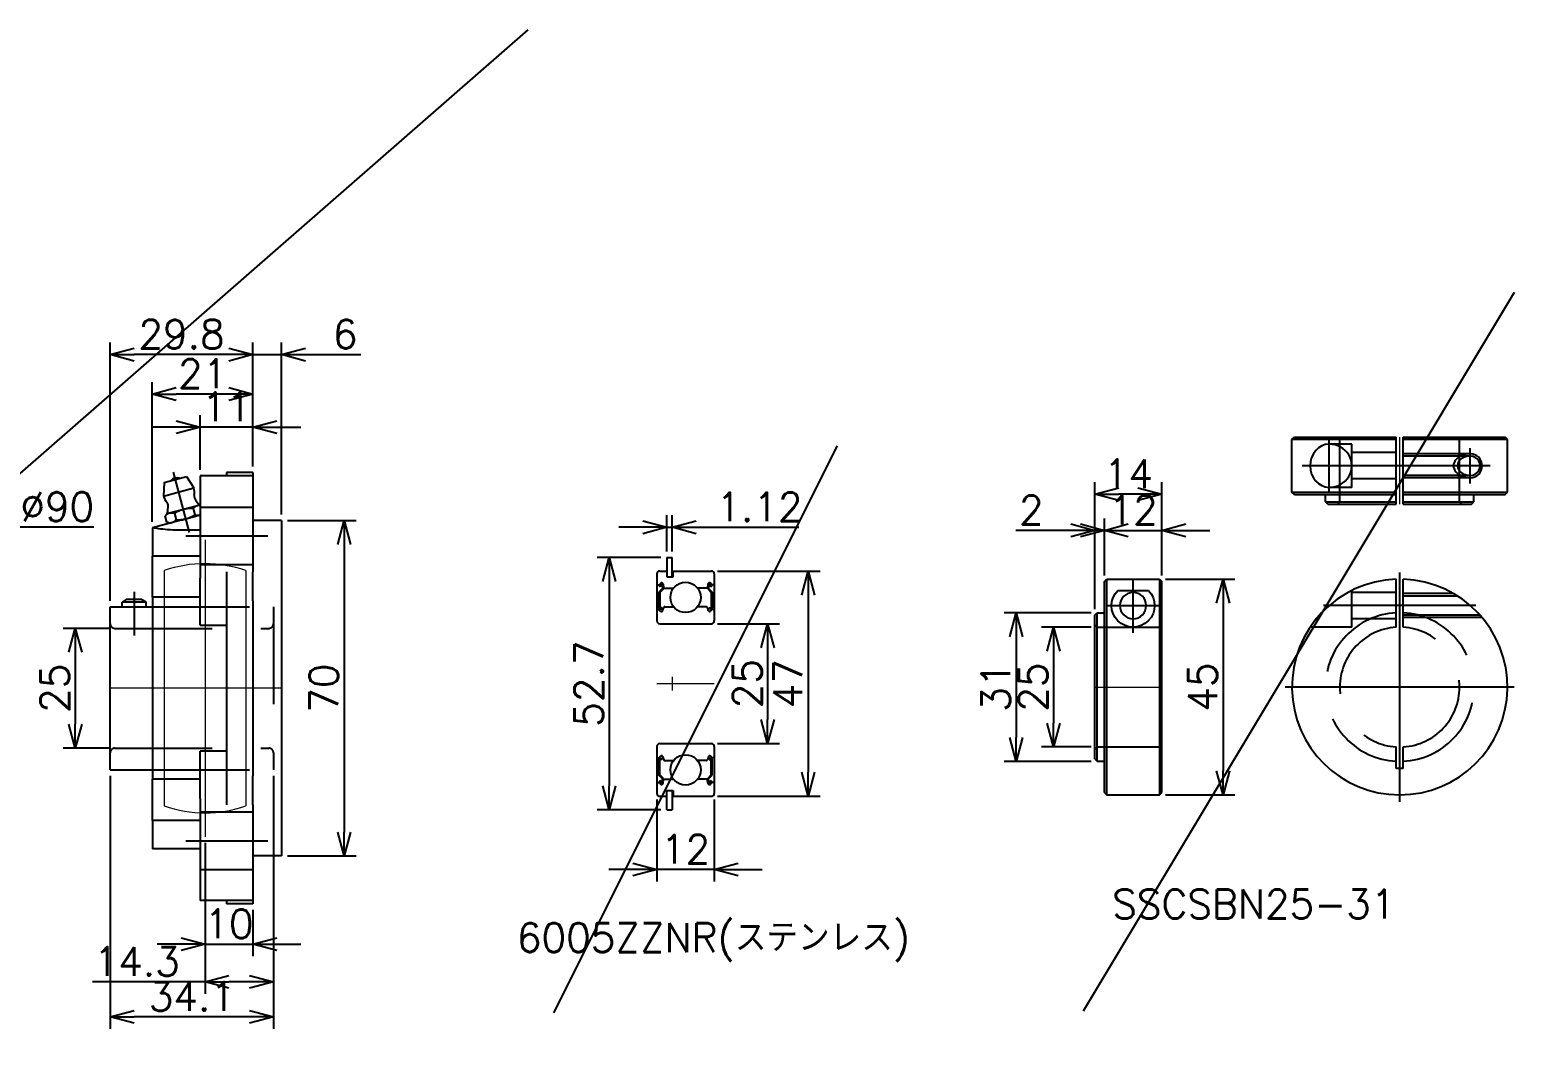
# Model space of a CAD drawing. Header units: millimetres. Extents: x 0 to 49006, y -7876 to 6995.
# Drawn here: x 16160.5 to 16470.5, y -4153.7 to -3940.3 of the extents above; entities that cross this region are included whole.
import ezdxf

# ---------------------------------------------------------------- set-up
doc = ezdxf.new("R2010")
doc.units = ezdxf.units.MM
doc.header["$LTSCALE"] = 3.2
doc.header["$PDMODE"] = 99
doc.header["$PDSIZE"] = 1
doc.linetypes.add('CENTER2', pattern=[28.575, 19.05, -3.175, 3.175, -3.175])
doc.linetypes.add('HIDDEN', pattern=[9.525, 6.35, -3.175])
doc.layers.add('08_DIM', color=3, linetype='Continuous', lineweight=13)
doc.layers.add('10_DRAFT', color=8, linetype='Continuous', lineweight=0, plot=False)
doc.layers.add('HIDDEN', color=3, linetype='HIDDEN')
doc.styles.add('KSS_TXT', font='txt.shx', dxfattribs={"bigfont": 'extfont2.shx'})
doc.dimstyles.new('KSS_DIM', dxfattribs={"dimscale": 12, "dimtxt": 3, "dimasz": 2.5, "dimexe": 1.25, "dimexo": 0.625, "dimtad": 1, "dimdsep": 46, "dimtxsty": 'KSS_TXT', "dimblk": 'OPEN30', "dimcen": 0, "dimazin": 2, "dimtfac": 0.75, "dimtmove": 0, "dimatfit": 3, "dimldrblk": 'OPEN30', "dimfxl": 1.25, "dimtolj": 1, "dimarcsym": 0})
doc.dimstyles.new('KSS_DIM$3', dxfattribs={"dimscale": 12, "dimtxt": 3, "dimasz": 2.5, "dimexe": 1.25, "dimexo": 0.625, "dimtad": 1, "dimtih": 1, "dimtoh": 1, "dimdsep": 46, "dimtxsty": 'KSS_TXT', "dimblk": 'OPEN30', "dimcen": 0, "dimazin": 2, "dimtfac": 0.75, "dimtofl": 0, "dimtmove": 0, "dimatfit": 3, "dimldrblk": 'OPEN30', "dimfxl": 1.25, "dimtolj": 1, "dimarcsym": 0})

# ---------------------------------------------------------------- blocks, each defined once
blk = doc.blocks.new('_Open30')
at = {"color": 0, "linetype": 'ByBlock', "lineweight": -2}
for p, q in [((-1, 0.268), (0, 0)), ((0, 0), (-1, -0.268)), ((0, 0), (-1, 0))]:
    blk.add_line(p, q, dxfattribs=at)
blk = doc.blocks.new('*D530')
at = {"layer": '08_DIM', "color": 0, "lineweight": -2, "transparency": 16777216}
for p, q in [((16177.08, -4065.26), (16167.54, -4065.26)), ((16170.04, -4070.26), (16170.04, -4085.26)), ((16177.08, -4090.26), (16167.54, -4090.26))]:
    blk.add_line(p, q, dxfattribs=at)
at = {"layer": 'Defpoints', "color": 0, "transparency": 16777216}
for p in [(16178.33, -4065.26), (16170.04, -4090.26), (16178.33, -4090.26)]:
    blk.add_point(p, dxfattribs=at)
at = {"layer": '08_DIM', "color": 0, "lineweight": -2, "transparency": 16777216, "xscale": 5, "yscale": 5, "zscale": 5}
for p, rotation in [((16170.04, -4065.26), 90), ((16170.04, -4090.26), 270)]:
    blk.add_blockref('_Open30', p, dxfattribs=dict(at, rotation=rotation))
at = {"layer": '08_DIM', "color": 0, "transparency": 16777216, "insert": (16165.79, -4077.76), "char_height": 6, "attachment_point": 5, "rotation": 90, "style": 'KSS_TXT'}
blk.add_mtext('\\A1;25', dxfattribs=at)
blk = doc.blocks.new('*D612')
at = {"layer": '08_DIM', "color": 0, "lineweight": -2, "transparency": 16777216}
for p, q in [((16191.13, -4023.26), (16186.13, -4023.26)), ((16196.13, -4032.19), (16196.13, -4020.76)), ((16207.13, -4023.26), (16196.13, -4023.26)), ((16207.13, -4031.51), (16207.13, -4020.76)), ((16212.13, -4023.26), (16217.13, -4023.26))]:
    blk.add_line(p, q, dxfattribs=at)
at = {"layer": 'Defpoints', "color": 0, "transparency": 16777216}
for p in [(16196.13, -4023.26), (16196.13, -4033.44), (16207.13, -4032.76)]:
    blk.add_point(p, dxfattribs=at)
at = {"layer": '08_DIM', "color": 0, "lineweight": -2, "transparency": 16777216, "xscale": 5, "yscale": 5, "zscale": 5}
blk.add_blockref('_Open30', (16196.13, -4023.26), dxfattribs=at)
at = {"layer": '08_DIM', "color": 0, "lineweight": -2, "transparency": 16777216, "xscale": 5, "yscale": 5, "zscale": 5, "rotation": 180}
blk.add_blockref('_Open30', (16207.13, -4023.26), dxfattribs=at)
at = {"layer": '08_DIM', "color": 0, "transparency": 16777216, "insert": (16201.63, -4019.01), "char_height": 6, "attachment_point": 5, "style": 'KSS_TXT'}
blk.add_mtext('\\A1;11', dxfattribs=at)
blk = doc.blocks.new('*D613')
at = {"layer": '08_DIM', "color": 0, "lineweight": -2, "transparency": 16777216}
for p, q in [((16186.13, -4043.01), (16186.13, -4013.86)), ((16207.13, -4031.51), (16207.13, -4013.86)), ((16202.13, -4016.36), (16191.13, -4016.36))]:
    blk.add_line(p, q, dxfattribs=at)
at = {"layer": 'Defpoints', "color": 0, "transparency": 16777216}
for p in [(16186.13, -4016.36), (16207.13, -4032.76), (16186.13, -4044.26)]:
    blk.add_point(p, dxfattribs=at)
at = {"layer": '08_DIM', "color": 0, "lineweight": -2, "transparency": 16777216, "xscale": 5, "yscale": 5, "zscale": 5, "rotation": 180}
blk.add_blockref('_Open30', (16186.13, -4016.36), dxfattribs=at)
at = {"layer": '08_DIM', "color": 0, "lineweight": -2, "transparency": 16777216, "xscale": 5, "yscale": 5, "zscale": 5}
blk.add_blockref('_Open30', (16207.13, -4016.36), dxfattribs=at)
at = {"layer": '08_DIM', "color": 0, "transparency": 16777216, "insert": (16196.63, -4012.11), "char_height": 6, "attachment_point": 5, "style": 'KSS_TXT'}
blk.add_mtext('\\A1;21', dxfattribs=at)
blk = doc.blocks.new('*D614')
at = {"layer": '08_DIM', "color": 0, "lineweight": -2, "transparency": 16777216}
for p, q in [((16177.33, -4059.51), (16177.33, -4005.62)), ((16207.13, -4031.51), (16207.13, -4005.62)), ((16202.13, -4008.12), (16182.33, -4008.12))]:
    blk.add_line(p, q, dxfattribs=at)
at = {"layer": 'Defpoints', "color": 0, "transparency": 16777216}
for p in [(16177.33, -4008.12), (16207.13, -4032.76), (16177.33, -4060.76)]:
    blk.add_point(p, dxfattribs=at)
at = {"layer": '08_DIM', "color": 0, "lineweight": -2, "transparency": 16777216, "xscale": 5, "yscale": 5, "zscale": 5, "rotation": 180}
blk.add_blockref('_Open30', (16177.33, -4008.12), dxfattribs=at)
at = {"layer": '08_DIM', "color": 0, "lineweight": -2, "transparency": 16777216, "xscale": 5, "yscale": 5, "zscale": 5}
blk.add_blockref('_Open30', (16207.13, -4008.12), dxfattribs=at)
at = {"layer": '08_DIM', "color": 0, "transparency": 16777216, "insert": (16192.23, -4003.87), "char_height": 6, "attachment_point": 5, "style": 'KSS_TXT'}
blk.add_mtext('\\A1;29.8', dxfattribs=at)
blk = doc.blocks.new('*D615')
at = {"layer": '08_DIM', "color": 0, "lineweight": -2, "transparency": 16777216}
for p, q in [((16207.13, -4031.51), (16207.13, -4005.62)), ((16213.13, -4041.51), (16213.13, -4005.62)), ((16202.13, -4008.12), (16197.13, -4008.12)), ((16207.13, -4008.12), (16213.13, -4008.12)), ((16218.13, -4008.12), (16229.63, -4008.12))]:
    blk.add_line(p, q, dxfattribs=at)
at = {"layer": 'Defpoints', "color": 0, "transparency": 16777216}
for p in [(16213.13, -4008.12), (16207.13, -4032.76), (16213.13, -4042.76)]:
    blk.add_point(p, dxfattribs=at)
at = {"layer": '08_DIM', "color": 0, "lineweight": -2, "transparency": 16777216, "xscale": 5, "yscale": 5, "zscale": 5}
blk.add_blockref('_Open30', (16207.13, -4008.12), dxfattribs=at)
at = {"layer": '08_DIM', "color": 0, "lineweight": -2, "transparency": 16777216, "xscale": 5, "yscale": 5, "zscale": 5, "rotation": 180}
blk.add_blockref('_Open30', (16213.13, -4008.12), dxfattribs=at)
at = {"layer": '08_DIM', "color": 0, "transparency": 16777216, "insert": (16226.38, -4003.87), "char_height": 6, "attachment_point": 5, "style": 'KSS_TXT'}
blk.add_mtext('\\A1;6', dxfattribs=at)
blk = doc.blocks.new('*D616')
at = {"layer": '08_DIM', "color": 0, "lineweight": -2, "transparency": 16777216}
for p, q in [((16214.38, -4042.76), (16228.67, -4042.76)), ((16226.17, -4047.76), (16226.17, -4107.76)), ((16214.38, -4112.76), (16228.67, -4112.76))]:
    blk.add_line(p, q, dxfattribs=at)
at = {"layer": 'Defpoints', "color": 0, "transparency": 16777216}
for p in [(16213.13, -4042.76), (16213.13, -4112.76), (16226.17, -4112.76)]:
    blk.add_point(p, dxfattribs=at)
at = {"layer": '08_DIM', "color": 0, "lineweight": -2, "transparency": 16777216, "xscale": 5, "yscale": 5, "zscale": 5}
for p, rotation in [((16226.17, -4042.76), 90), ((16226.17, -4112.76), 270)]:
    blk.add_blockref('_Open30', p, dxfattribs=dict(at, rotation=rotation))
at = {"layer": '08_DIM', "color": 0, "transparency": 16777216, "insert": (16221.92, -4077.76), "char_height": 6, "attachment_point": 5, "rotation": 90, "style": 'KSS_TXT'}
blk.add_mtext('\\A1;70', dxfattribs=at)
blk = doc.blocks.new('*D617')
at = {"layer": '08_DIM', "color": 0, "lineweight": -2, "transparency": 16777216}
for p, q in [((16211.43, -4096.01), (16211.43, -4141.52)), ((16197.13, -4110.01), (16197.13, -4141.52)), ((16197.13, -4139.02), (16173.63, -4139.02)), ((16206.43, -4139.02), (16202.13, -4139.02))]:
    blk.add_line(p, q, dxfattribs=at)
at = {"layer": 'Defpoints', "color": 0, "transparency": 16777216}
for p in [(16211.43, -4094.76), (16197.13, -4108.76), (16197.13, -4139.02)]:
    blk.add_point(p, dxfattribs=at)
at = {"layer": '08_DIM', "color": 0, "lineweight": -2, "transparency": 16777216, "xscale": 5, "yscale": 5, "zscale": 5, "rotation": 180}
blk.add_blockref('_Open30', (16197.13, -4139.02), dxfattribs=at)
at = {"layer": '08_DIM', "color": 0, "lineweight": -2, "transparency": 16777216, "xscale": 5, "yscale": 5, "zscale": 5}
blk.add_blockref('_Open30', (16211.43, -4139.02), dxfattribs=at)
at = {"layer": '08_DIM', "color": 0, "transparency": 16777216, "insert": (16182.88, -4134.77), "char_height": 6, "attachment_point": 5, "style": 'KSS_TXT'}
blk.add_mtext('\\A1;14.3', dxfattribs=at)
blk = doc.blocks.new('*D618')
at = {"layer": '08_DIM', "color": 0, "lineweight": -2, "transparency": 16777216}
for p, q in [((16177.33, -4096.01), (16177.33, -4148.83)), ((16211.43, -4096.01), (16211.43, -4148.83)), ((16206.43, -4146.33), (16182.33, -4146.33))]:
    blk.add_line(p, q, dxfattribs=at)
at = {"layer": 'Defpoints', "color": 0, "transparency": 16777216}
for p in [(16177.33, -4094.76), (16211.43, -4094.76), (16177.33, -4146.33)]:
    blk.add_point(p, dxfattribs=at)
at = {"layer": '08_DIM', "color": 0, "lineweight": -2, "transparency": 16777216, "xscale": 5, "yscale": 5, "zscale": 5, "rotation": 180}
blk.add_blockref('_Open30', (16177.33, -4146.33), dxfattribs=at)
at = {"layer": '08_DIM', "color": 0, "lineweight": -2, "transparency": 16777216, "xscale": 5, "yscale": 5, "zscale": 5}
blk.add_blockref('_Open30', (16211.43, -4146.33), dxfattribs=at)
at = {"layer": '08_DIM', "color": 0, "transparency": 16777216, "insert": (16194.38, -4142.08), "char_height": 6, "attachment_point": 5, "style": 'KSS_TXT'}
blk.add_mtext('\\A1;34.1', dxfattribs=at)
blk = doc.blocks.new('*D619')
at = {"layer": '08_DIM', "color": 0, "lineweight": -2, "transparency": 16777216}
for p, q in [((16197.13, -4110.01), (16197.13, -4133.67)), ((16207.13, -4124.01), (16207.13, -4133.67)), ((16192.13, -4131.17), (16187.13, -4131.17)), ((16197.13, -4131.17), (16207.13, -4131.17)), ((16212.13, -4131.17), (16217.13, -4131.17))]:
    blk.add_line(p, q, dxfattribs=at)
at = {"layer": 'Defpoints', "color": 0, "transparency": 16777216}
for p in [(16197.13, -4108.76), (16207.13, -4122.76), (16207.13, -4131.17)]:
    blk.add_point(p, dxfattribs=at)
at = {"layer": '08_DIM', "color": 0, "lineweight": -2, "transparency": 16777216, "xscale": 5, "yscale": 5, "zscale": 5}
blk.add_blockref('_Open30', (16197.13, -4131.17), dxfattribs=at)
at = {"layer": '08_DIM', "color": 0, "lineweight": -2, "transparency": 16777216, "xscale": 5, "yscale": 5, "zscale": 5, "rotation": 180}
blk.add_blockref('_Open30', (16207.13, -4131.17), dxfattribs=at)
at = {"layer": '08_DIM', "color": 0, "transparency": 16777216, "insert": (16202.13, -4126.92), "char_height": 6, "attachment_point": 5, "style": 'KSS_TXT'}
blk.add_mtext('\\A1;10', dxfattribs=at)
blk = doc.blocks.new('*D620')
at = {"layer": '08_DIM', "color": 0, "lineweight": -2, "transparency": 16777216}
for p, q in [((16157.41, -4044.11), (16130.47, -4057.61)), ((16173.91, -4044.11), (16157.41, -4044.11)), ((16049.99, -4097.91), (16126, -4059.85))]:
    blk.add_line(p, q, dxfattribs=at)
blk.add_arc((16090.23, -4077.76), 45, 23.4196, 29.3677, dxfattribs=at)
at = {"layer": 'Defpoints', "color": 0, "transparency": 16777216}
for p in [(16130.47, -4057.61), (16049.99, -4097.91)]:
    blk.add_point(p, dxfattribs=at)
at = {"layer": '08_DIM', "color": 0, "lineweight": -2, "transparency": 16777216, "xscale": 5, "yscale": 5, "zscale": 5}
for p, rotation in [((16130.47, -4057.61), 26.60314414995939), ((16049.99, -4097.91), 206.6031441499594)]:
    blk.add_blockref('_Open30', p, dxfattribs=dict(at, rotation=rotation))
at = {"layer": '08_DIM', "color": 0, "transparency": 16777216, "insert": (16166.29, -4039.86), "char_height": 6, "attachment_point": 5, "style": 'KSS_TXT'}
blk.add_mtext('\\A1;%%C90', dxfattribs=at)
blk = doc.blocks.new('MUCFC205b_1_1')
at = {"color": 0}
for p, q in [((-18.52, 42.96), (-13.88, 44.21)), ((-13.88, 44.21), (-12.31, 41.83)), ((-11, 44.32), (-11, 22.98)), ((0, 44.32), (-11, 44.32)), ((-5.5, 45), (-5.5, 44.32)), ((0, 45), (-5.5, 45)), ((0, 45), (0, 44.32)), ((0, 44.32), (0, 24.31)), ((-18.52, 42.96), (-18.69, 40.12)), ((-18.69, 40.12), (-12.31, 41.83)), ((-14.52, 37.31), (-17.45, 36.52)), ((-11.59, 38.09), (-14.52, 37.31)), ((-12.48, 37.53), (-12.13, 36.2)), ((-11.14, 38.21), (-11.59, 38.09)), ((-11.14, 38.21), (-11, 38.18)), ((-11, 37.82), (0, 37.82)), ((-15, 35.11), (-21, 33.5)), ((-17.9, 36.4), (-18.34, 35.96)), ((-17.98, 34.63), (-18.34, 35.96)), ((-17.38, 34.47), (-17.98, 34.63)), ((-17.45, 36.52), (-17.9, 36.4)), ((-16.39, 36.48), (-16.03, 35.15)), ((-15, 35.11), (-11, 36.18)), ((6, 35), (0, 35)), ((6, 35), (6, -35)), ((-21, 33.5), (-21, 27.59)), ((-11, 32.96), (-15, 32.96)), ((-11, 27.59), (-21, 27.59)), ((-21, 19), (-21, 27.59)), ((-11, 25.82), (0, 25.82)), ((-11, 13.14), (-11, 22.98)), ((-5.5, 24.31), (-5.5, 18.27)), ((0, 18.27), (0, 24.31)), ((-11, 19), (-21, 19)), ((-21, 19), (-21, -19)), ((-29.8, -17), (-29.8, 17)), ((-29.8, 17), (-21, 17)), ((-26.43, 18.5), (-27.3, 18)), ((-22.3, 18), (-27.3, 18)), ((-27.3, 17), (-27.3, 18)), ((-23.17, 18.5), (-26.43, 18.5)), ((-23.17, 18.5), (-22.3, 18)), ((-22.3, 17), (-22.3, 18)), ((-5.5, 18.27), (-5.5, -18.27)), ((0, 18.27), (0, -18.27)), ((-11, 13.14), (-5.5, 13.14)), ((-5.5, -13.14), (-11, -13.14)), ((-11, -22.98), (-11, -13.14)), ((-29.8, -17), (-21, -17)), ((-5.5, -18.27), (-5.5, -24.31)), ((0, -24.31), (0, -18.27)), ((-11, -19), (-21, -19)), ((-21, -27.59), (-21, -19)), ((-11, -22.98), (-11, -44.32)), ((0, -24.31), (0, -44.32)), ((-11, -27.59), (-21, -27.59)), ((-21, -27.59), (-21, -33.5)), ((-11, -25.82), (0, -25.82)), ((-11, -33.5), (-21, -33.5)), ((6, -35), (0, -35)), ((-11, -37.82), (0, -37.82)), ((0, -44.32), (-11, -44.32)), ((-5.5, -44.32), (-5.5, -45)), ((0, -45), (-5.5, -45)), ((0, -44.32), (0, -45))]:
    blk.add_line(p, q, dxfattribs=at)
at = {"color": 0, "linetype": 'CENTER2'}
for p, q in [((-13.22, 32.48), (-16.61, 45.11)), ((-14.04, 31.82), (3.08, 31.82)), ((-24.8, 20.13), (-24.8, 10.98)), ((-14.04, -31.82), (3.08, -31.82))]:
    blk.add_line(p, q, dxfattribs=at)
at = {"color": 0}
for centre, radius, start, end in [((-15.87, 42.34), 1.59, 69.1961, 140.8039), ((-15.5, 40.98), 3.3, 347.513, 15), ((-15.5, 40.98), 3.3, 195, 222.487), ((-18.52, 38.21), 0.8, 3.6534, 42.487), ((-23.71, 37.88), 6, 345.761, 3.6534), ((-11.5, 40.09), 0.8, 167.513, 206.3466), ((-6.84, 42.4), 6, 206.3466, 224.239)]:
    blk.add_arc(centre, radius, start, end, dxfattribs=at)
at = {"color": 0, "linetype": 'HIDDEN'}
for centre, start, end in [((-28.8, 13.5), 180, 270), ((3.3, 13.5), 270, 0), ((-28.8, -13.5), 90, 180), ((3.3, -13.5), 0, 90)]:
    blk.add_arc(centre, 1, start, end, dxfattribs=at)
at = {"color": 0}
for points, weights in [([(-14.52, 37.31), (-15.42, 37.06), (-16.39, 36.48)], [1, 1.07194812406, 1.06657306684]), ([(-12.48, 37.53), (-13.61, 37.55), (-14.52, 37.31)], [1.06657306684, 1.07194812406, 1]), ([(-11.59, 38.09), (-12.04, 37.97), (-12.48, 37.53)], [1, 1.07194812406, 1.06657306684]), ([(-11, 38.14), (-11.32, 38.17), (-11.59, 38.09)], [1.05782997359, 1.04224174095, 1]), ([(-17.45, 36.52), (-17.9, 36.4), (-18.34, 35.96)], [1, 1.07194812406, 1.06657306684]), ([(-17.98, 34.63), (-17.38, 34.47), (-16.93, 34.59)], [1.06657306684, 1.07194812406, 1]), ([(-16.39, 36.48), (-16.99, 36.64), (-17.45, 36.52)], [1.06657306684, 1.07194812406, 1]), ([(-16.93, 34.59), (-16.47, 34.71), (-16.03, 35.15)], [1, 1.07194812406, 1.06657306684]), ([(-16.03, 35.15), (-14.91, 35.13), (-14, 35.38)], [1.06657306684, 1.07194812406, 1]), ([(-14, 35.38), (-13.09, 35.62), (-12.13, 36.2)], [1, 1.07194812406, 1.06657306684]), ([(-12.13, 36.2), (-11.53, 36.04), (-11.07, 36.16)], [1.06657306684, 1.07194812406, 1]), ([(-11.07, 36.16), (-11.04, 36.17), (-11, 36.18)], [1, 1.00541148326, 1.01038554173])]:
    blk.add_rational_spline(points, weights, degree=2, dxfattribs=at)
blk.add_open_spline([(-15, 32.96), (-15.76, 32.96), (-16.56, 32.99), (-18.04, 33.09), (-18.71, 33.16), (-19.77, 33.3), (-20.24, 33.37), (-20.85, 33.47), (-20.94, 33.49), (-21, 33.5)], degree=3, knots=[-1.8123061, -1.8123061, -1.8123061, -1.8123061, -1.5857638, -1.5857638, -1.3592215, -1.3592215, -1.1326873, -1.1326873, -0.9061531, -0.9061531, -0.9061531, -0.9061531], dxfattribs=at)
at = {"layer": '10_DRAFT'}
for p, q in [((-10, 31), (-10, -31)), ((-18.5, 24.57), (-18.5, -24.57)), ((-1.5, 24.57), (-1.5, -24.57)), ((6, 0), (-29.8, 0))]:
    blk.add_line(p, q, dxfattribs=at)
for start, end in [(70.9179, 109.0821), (250.9179, 289.0821)]:
    blk.add_arc((-10, 0), 26, start, end, dxfattribs=at)
at = {"layer": 'HIDDEN', "color": 0}
for p, q in [((-21, 17), (4.3, 17)), ((4.3, 17), (4.3, -17)), ((-28.8, 12.5), (3.3, 12.5)), ((-28.8, -12.5), (3.3, -12.5)), ((-21, -17), (4.3, -17))]:
    blk.add_line(p, q, dxfattribs=at)
blk = doc.blocks.new('*D630')
at = {"layer": '08_DIM', "color": 0, "lineweight": -2, "transparency": 16777216}
for p, q in [((16382.15, -4062.01), (16363.99, -4062.01)), ((16366.49, -4067.01), (16366.49, -4088.01)), ((16382.15, -4093.01), (16363.99, -4093.01))]:
    blk.add_line(p, q, dxfattribs=at)
at = {"layer": 'Defpoints', "color": 0, "transparency": 16777216}
for p in [(16383.4, -4062.01), (16366.49, -4093.01), (16383.4, -4093.01)]:
    blk.add_point(p, dxfattribs=at)
at = {"layer": '08_DIM', "color": 0, "lineweight": -2, "transparency": 16777216, "xscale": 5, "yscale": 5, "zscale": 5}
for p, rotation in [((16366.49, -4062.01), 90), ((16366.49, -4093.01), 270)]:
    blk.add_blockref('_Open30', p, dxfattribs=dict(at, rotation=rotation))
at = {"layer": '08_DIM', "color": 0, "transparency": 16777216, "insert": (16362.24, -4077.51), "char_height": 6, "attachment_point": 5, "rotation": 90, "style": 'KSS_TXT'}
blk.add_mtext('\\A1;31', dxfattribs=at)
blk = doc.blocks.new('*D631')
at = {"layer": '08_DIM', "color": 0, "lineweight": -2, "transparency": 16777216}
for p, q in [((16397.65, -4055.01), (16412.17, -4055.01)), ((16409.67, -4060.01), (16409.67, -4095.01)), ((16397.65, -4100.01), (16412.17, -4100.01))]:
    blk.add_line(p, q, dxfattribs=at)
at = {"layer": 'Defpoints', "color": 0, "transparency": 16777216}
for p in [(16396.4, -4055.01), (16396.4, -4100.01), (16409.67, -4100.01)]:
    blk.add_point(p, dxfattribs=at)
at = {"layer": '08_DIM', "color": 0, "lineweight": -2, "transparency": 16777216, "xscale": 5, "yscale": 5, "zscale": 5}
for p, rotation in [((16409.67, -4055.01), 90), ((16409.67, -4100.01), 270)]:
    blk.add_blockref('_Open30', p, dxfattribs=dict(at, rotation=rotation))
at = {"layer": '08_DIM', "color": 0, "transparency": 16777216, "insert": (16405.42, -4077.51), "char_height": 6, "attachment_point": 5, "rotation": 90, "style": 'KSS_TXT'}
blk.add_mtext('\\A1;45', dxfattribs=at)
blk = doc.blocks.new('*D632')
at = {"layer": '08_DIM', "color": 0, "lineweight": -2, "transparency": 16777216}
for p, q in [((16379.9, -4044.8), (16374.9, -4044.8)), ((16384.9, -4054.26), (16384.9, -4042.3)), ((16384.9, -4044.8), (16396.9, -4044.8)), ((16396.9, -4054.26), (16396.9, -4042.3)), ((16401.9, -4044.8), (16406.9, -4044.8))]:
    blk.add_line(p, q, dxfattribs=at)
at = {"layer": 'Defpoints', "color": 0, "transparency": 16777216}
for p in [(16396.9, -4044.8), (16384.9, -4055.51), (16396.9, -4055.51)]:
    blk.add_point(p, dxfattribs=at)
at = {"layer": '08_DIM', "color": 0, "lineweight": -2, "transparency": 16777216, "xscale": 5, "yscale": 5, "zscale": 5}
blk.add_blockref('_Open30', (16384.9, -4044.8), dxfattribs=at)
at = {"layer": '08_DIM', "color": 0, "lineweight": -2, "transparency": 16777216, "xscale": 5, "yscale": 5, "zscale": 5, "rotation": 180}
blk.add_blockref('_Open30', (16396.9, -4044.8), dxfattribs=at)
at = {"layer": '08_DIM', "color": 0, "transparency": 16777216, "insert": (16390.9, -4040.55), "char_height": 6, "attachment_point": 5, "style": 'KSS_TXT'}
blk.add_mtext('\\A1;12', dxfattribs=at)
blk = doc.blocks.new('*D633')
at = {"layer": '08_DIM', "color": 0, "lineweight": -2, "transparency": 16777216}
for p, q in [((16377.9, -4044.8), (16366.4, -4044.8)), ((16382.9, -4061.26), (16382.9, -4042.3)), ((16384.9, -4044.8), (16382.9, -4044.8)), ((16384.9, -4054.26), (16384.9, -4042.3)), ((16389.9, -4044.8), (16394.9, -4044.8))]:
    blk.add_line(p, q, dxfattribs=at)
at = {"layer": 'Defpoints', "color": 0, "transparency": 16777216}
for p in [(16382.9, -4044.8), (16384.9, -4055.51), (16382.9, -4062.51)]:
    blk.add_point(p, dxfattribs=at)
at = {"layer": '08_DIM', "color": 0, "lineweight": -2, "transparency": 16777216, "xscale": 5, "yscale": 5, "zscale": 5}
blk.add_blockref('_Open30', (16382.9, -4044.8), dxfattribs=at)
at = {"layer": '08_DIM', "color": 0, "lineweight": -2, "transparency": 16777216, "xscale": 5, "yscale": 5, "zscale": 5, "rotation": 180}
blk.add_blockref('_Open30', (16384.9, -4044.8), dxfattribs=at)
at = {"layer": '08_DIM', "color": 0, "transparency": 16777216, "insert": (16369.65, -4040.55), "char_height": 6, "attachment_point": 5, "style": 'KSS_TXT'}
blk.add_mtext('\\A1;2', dxfattribs=at)
blk = doc.blocks.new('*D634')
at = {"layer": '08_DIM', "color": 0, "lineweight": -2, "transparency": 16777216}
for p, q in [((16382.15, -4065.01), (16371.77, -4065.01)), ((16374.27, -4070.01), (16374.27, -4085.01)), ((16382.15, -4090.01), (16371.77, -4090.01))]:
    blk.add_line(p, q, dxfattribs=at)
at = {"layer": 'Defpoints', "color": 0, "transparency": 16777216}
for p in [(16383.4, -4065.01), (16374.27, -4090.01), (16383.4, -4090.01)]:
    blk.add_point(p, dxfattribs=at)
at = {"layer": '08_DIM', "color": 0, "lineweight": -2, "transparency": 16777216, "xscale": 5, "yscale": 5, "zscale": 5}
for p, rotation in [((16374.27, -4065.01), 90), ((16374.27, -4090.01), 270)]:
    blk.add_blockref('_Open30', p, dxfattribs=dict(at, rotation=rotation))
at = {"layer": '08_DIM', "color": 0, "transparency": 16777216, "insert": (16370.02, -4077.51), "char_height": 6, "attachment_point": 5, "rotation": 90, "style": 'KSS_TXT'}
blk.add_mtext('\\A1;25', dxfattribs=at)
blk = doc.blocks.new('*D635')
at = {"layer": '08_DIM', "color": 0, "lineweight": -2, "transparency": 16777216}
for p, q in [((16382.9, -4061.26), (16382.9, -4034.74)), ((16396.9, -4054.26), (16396.9, -4034.74)), ((16391.9, -4037.24), (16387.9, -4037.24))]:
    blk.add_line(p, q, dxfattribs=at)
at = {"layer": 'Defpoints', "color": 0, "transparency": 16777216}
for p in [(16382.9, -4037.24), (16396.9, -4055.51), (16382.9, -4062.51)]:
    blk.add_point(p, dxfattribs=at)
at = {"layer": '08_DIM', "color": 0, "lineweight": -2, "transparency": 16777216, "xscale": 5, "yscale": 5, "zscale": 5, "rotation": 180}
blk.add_blockref('_Open30', (16382.9, -4037.24), dxfattribs=at)
at = {"layer": '08_DIM', "color": 0, "lineweight": -2, "transparency": 16777216, "xscale": 5, "yscale": 5, "zscale": 5}
blk.add_blockref('_Open30', (16396.9, -4037.24), dxfattribs=at)
at = {"layer": '08_DIM', "color": 0, "transparency": 16777216, "insert": (16389.9, -4032.99), "char_height": 6, "attachment_point": 5, "style": 'KSS_TXT'}
blk.add_mtext('\\A1;14', dxfattribs=at)
blk = doc.blocks.new('SCSBN25-31a_1_1')
at = {"color": 0}
for p, q in [((2, 22), (2.5, 22.5)), ((2, 22), (2, -22)), ((2.5, 22.5), (2.5, -22.5)), ((2.5, 22.5), (13.5, 22.5)), ((13.5, -22.5), (13.5, 22.5)), ((13.5, 22.5), (14, 22)), ((14, 22), (14, -22)), ((0, 15), (0.5, 15.5)), ((0.5, 15.5), (0.5, -15.5)), ((0.5, 15.5), (2, 15.5)), ((0, 15), (0, -15)), ((2, 0), (2, 0)), ((0, -15), (0.5, -15.5)), ((0.5, -15.5), (2, -15.5)), ((4.79, -20.16), (11.21, -20.16)), ((2, -22), (2.5, -22.5)), ((2.5, -22.5), (13.5, -22.5)), ((13.5, -22.5), (14, -22))]:
    blk.add_line(p, q, dxfattribs=at)
at = {"color": 0, "linetype": 'HIDDEN'}
for p, q in [((0, 13), (0.5, 12.5)), ((0.5, 12.5), (13.5, 12.5)), ((13.5, 12.5), (14, 13)), ((2, 11), (2, 11)), ((0.5, -12.5), (0, -13)), ((0.5, -12.5), (13.5, -12.5)), ((13.5, -12.5), (14, -13))]:
    blk.add_line(p, q, dxfattribs=at)
at = {"color": 0, "linetype": 'CENTER2'}
for p, q in [((8, -11.31), (8, -22.69)), ((2.31, -17), (13.69, -17))]:
    blk.add_line(p, q, dxfattribs=at)
at = {"color": 0}
blk.add_circle((8, -17), 2.75, dxfattribs=at)
blk.add_arc((8, -17), 4.5, 315.4723, 224.5277, dxfattribs=at)
at = {"layer": '10_DRAFT'}
blk.add_line((0, 0), (14, 0), dxfattribs=at)
blk = doc.blocks.new('SCSBN25-31b_1_1')
at = {"color": 0, "linetype": 'CENTER2'}
for p, q in [((0, 23.92), (0, -23.92)), ((-23.92, 0), (23.92, 0)), ((-15.92, -17), (15.92, -17))]:
    blk.add_line(p, q, dxfattribs=at)
at = {"color": 0}
for p, q in [((-0.75, 17), (-0.75, 12.48)), ((-0.75, 17), (0.75, 17)), ((0.75, 17), (0.75, 12.48)), ((-0.75, -12.48), (-0.75, -22.49)), ((0.75, -12.48), (0.75, -22.49))]:
    blk.add_line(p, q, dxfattribs=at)
at = {"color": 0, "linetype": 'HIDDEN'}
for p, q in [((-17.2, -14.5), (-0.75, -14.5)), ((-16.77, -15), (-0.75, -15)), ((0.75, -14.25), (10, -14.25)), ((10, -12.5), (10, -20.16)), ((10, -12.5), (18.71, -12.5)), ((-12.05, -19), (-0.75, -19)), ((-11.22, -19.5), (-0.75, -19.5)), ((0.75, -19.75), (10, -19.75))]:
    blk.add_line(p, q, dxfattribs=at)
at = {"color": 0}
blk.add_arc((0, 0), 22.5, 271.9102, 268.0898, dxfattribs=at)
at = {"color": 0, "linetype": 'HIDDEN'}
for radius, start, end in [(15.5, 92.6867, 267.3133), (12.5, 93.4398, 266.5602), (15.5, 272.6867, 87.3133), (12.5, 273.4398, 86.5602)]:
    blk.add_arc((0, 0), radius, start, end, dxfattribs=at)
blk = doc.blocks.new('SCSBN25-31c_1_1')
at = {"color": 0}
for p, q in [((-15, 0), (-15.5, -0.5)), ((-0.75, 0), (-15, 0)), ((-0.75, 0), (-0.75, -14)), ((15, 0), (0.75, 0)), ((0.75, 0), (0.75, -14)), ((15, 0), (15.5, -0.5)), ((-22, -2), (-22.5, -2.5)), ((-0.75, -2.5), (-22.5, -2.5)), ((-22.5, -2.5), (-22.5, -13.5)), ((-0.75, -2), (-22, -2)), ((-0.75, -0.5), (-15.5, -0.5)), ((-15.5, -0.5), (-15.5, -2)), ((15.5, -0.5), (0.75, -0.5)), ((22, -2), (0.75, -2)), ((22.5, -2.5), (0.75, -2.5)), ((15.5, -0.5), (15.5, -2)), ((22, -2), (22.5, -2.5)), ((22.5, -2.5), (22.5, -13.5)), ((-22.5, -13.5), (-0.75, -13.5)), ((-22.5, -13.5), (-22, -14)), ((-0.75, -14), (-22, -14)), ((0.75, -13.5), (22.5, -13.5)), ((22, -14), (0.75, -14)), ((22.5, -13.5), (22, -14))]:
    blk.add_line(p, q, dxfattribs=at)
at = {"color": 0, "linetype": 'HIDDEN'}
for p, q in [((-12.5, -0.5), (-13, 0)), ((13, 0), (12.5, -0.5)), ((-12.5, -0.5), (-12.5, -13.5)), ((11, -2), (11, -2)), ((12.5, -0.5), (12.5, -13.5)), ((-14.74, -5.5), (-0.75, -5.5)), ((-14.74, -6), (-0.75, -6)), ((0.75, -5.25), (10, -5.25)), ((10, -3.5), (10, -12.5)), ((10, -3.5), (14.74, -3.5)), ((-14.74, -10), (-0.75, -10)), ((-14.74, -10.5), (-0.75, -10.5)), ((0.75, -10.75), (10, -10.75)), ((-12.5, -13.5), (-13, -14)), ((10, -12.5), (14.74, -12.5)), ((12.5, -13.5), (13, -14))]:
    blk.add_line(p, q, dxfattribs=at)
at = {"color": 0, "linetype": 'CENTER2'}
for p, q in [((14.74, -2.31), (14.74, -13.69)), ((-14.74, -4.32), (-14.74, -11.68)), ((-18.89, -8), (20.39, -8))]:
    blk.add_line(p, q, dxfattribs=at)
at = {"color": 0}
for centre, major_axis, ratio, start_param, end_param in [((-14.74, -8), (0, -2.5), 0.986099, 3.141593, 6.283185), ((-14.74, -8), (-2.03, 0), 0.984685, 4.712389, 7.853982), ((-14.74, -8), (3.51, 0), 0.711353, 4.712389, 7.853982), ((-14.74, -8), (2.69, 0), 0.744205, 4.712389, 7.853982), ((14.74, -8), (-4.74, 0), 0.949487, 4.712389, 7.853982), ((14.74, -8), (0, 4.5), 0.881974, 3.141593, 6.283185)]:
    blk.add_ellipse(centre, major_axis=major_axis, ratio=ratio, start_param=start_param, end_param=end_param, dxfattribs=at)
at = {"layer": '10_DRAFT'}
blk.add_line((0, 0), (0, -14), dxfattribs=at)
blk = doc.blocks.new('*D736')
at = {"layer": '08_DIM', "color": 0, "lineweight": -2, "transparency": 16777216}
for p, q in [((16291.46, -4100.95), (16291.46, -4118.1)), ((16303.46, -4100.95), (16303.46, -4118.1)), ((16286.46, -4115.6), (16281.46, -4115.6)), ((16303.46, -4115.6), (16291.46, -4115.6)), ((16308.46, -4115.6), (16313.46, -4115.6))]:
    blk.add_line(p, q, dxfattribs=at)
at = {"layer": 'Defpoints', "color": 0, "transparency": 16777216}
for p in [(16291.46, -4099.7), (16303.46, -4099.7), (16291.46, -4115.6)]:
    blk.add_point(p, dxfattribs=at)
at = {"layer": '08_DIM', "color": 0, "lineweight": -2, "transparency": 16777216, "xscale": 5, "yscale": 5, "zscale": 5}
blk.add_blockref('_Open30', (16291.46, -4115.6), dxfattribs=at)
at = {"layer": '08_DIM', "color": 0, "lineweight": -2, "transparency": 16777216, "xscale": 5, "yscale": 5, "zscale": 5, "rotation": 180}
blk.add_blockref('_Open30', (16303.46, -4115.6), dxfattribs=at)
at = {"layer": '08_DIM', "color": 0, "transparency": 16777216, "insert": (16297.46, -4111.35), "char_height": 6, "attachment_point": 5, "style": 'KSS_TXT'}
blk.add_mtext('\\A1;12', dxfattribs=at)
blk = doc.blocks.new('*D737')
at = {"layer": '08_DIM', "color": 0, "lineweight": -2, "transparency": 16777216}
for p, q in [((16304.11, -4064.3), (16317.1, -4064.3)), ((16314.6, -4069.3), (16314.6, -4084.3)), ((16304.11, -4089.3), (16317.1, -4089.3))]:
    blk.add_line(p, q, dxfattribs=at)
at = {"layer": 'Defpoints', "color": 0, "transparency": 16777216}
for p in [(16302.86, -4064.3), (16302.86, -4089.3), (16314.6, -4089.3)]:
    blk.add_point(p, dxfattribs=at)
at = {"layer": '08_DIM', "color": 0, "lineweight": -2, "transparency": 16777216, "xscale": 5, "yscale": 5, "zscale": 5}
for p, rotation in [((16314.6, -4064.3), 90), ((16314.6, -4089.3), 270)]:
    blk.add_blockref('_Open30', p, dxfattribs=dict(at, rotation=rotation))
at = {"layer": '08_DIM', "color": 0, "transparency": 16777216, "insert": (16310.35, -4076.8), "char_height": 6, "attachment_point": 5, "rotation": 90, "style": 'KSS_TXT'}
blk.add_mtext('\\A1;25', dxfattribs=at)
blk = doc.blocks.new('*D738')
at = {"layer": '08_DIM', "color": 0, "lineweight": -2, "transparency": 16777216}
for p, q in [((16292.27, -4050.45), (16279, -4050.45)), ((16281.5, -4055.45), (16281.5, -4098.15)), ((16292.27, -4103.15), (16279, -4103.15))]:
    blk.add_line(p, q, dxfattribs=at)
at = {"layer": 'Defpoints', "color": 0, "transparency": 16777216}
for p in [(16293.52, -4050.45), (16281.5, -4103.15), (16293.52, -4103.15)]:
    blk.add_point(p, dxfattribs=at)
at = {"layer": '08_DIM', "color": 0, "lineweight": -2, "transparency": 16777216, "xscale": 5, "yscale": 5, "zscale": 5}
for p, rotation in [((16281.5, -4050.45), 90), ((16281.5, -4103.15), 270)]:
    blk.add_blockref('_Open30', p, dxfattribs=dict(at, rotation=rotation))
at = {"layer": '08_DIM', "color": 0, "transparency": 16777216, "insert": (16277.24, -4076.8), "char_height": 6, "attachment_point": 5, "rotation": 90, "style": 'KSS_TXT'}
blk.add_mtext('\\A1;52.7', dxfattribs=at)
blk = doc.blocks.new('B6005ZZNRa_1_1')
at = {"color": 0}
for p, q in [((-1.12, 26.35), (-1.12, 22.3)), ((-1.12, 26.35), (0, 26.35)), ((0, 22.3), (0, 26.35)), ((-3.18, 22.9), (-3.18, 13.1)), ((-2.58, 23.5), (-1.12, 23.5)), ((-1.12, 22.3), (0.23, 22.3)), ((0.23, 22.3), (0.23, 23.5)), ((0.23, 23.5), (8.22, 23.5)), ((8.82, 22.9), (8.82, 13.1)), ((-3.08, 20.65), (-2.62, 20.65)), ((-2, 19.88), (-2.75, 19.13)), ((-2.75, 19.13), (-2.75, 15.85)), ((-2.62, 20.65), (-2.37, 20.95)), ((-2.44, 20.24), (-2.6, 20.37)), ((-1.8, 19.8), (-2.55, 19.05)), ((-2.55, 19.05), (-2.55, 15.85)), ((-2.47, 20.52), (-2.22, 20.82)), ((-2.31, 20.39), (-2.47, 20.52)), ((-2.44, 20.24), (-2.31, 20.39)), ((-2.04, 20.76), (-2, 19.88)), ((-1.84, 20.78), (-1.78, 20.04)), ((-1.8, 20.27), (-1.8, 19.8)), ((-1.68, 19.95), (0.31, 19.95)), ((7.32, 19.95), (5.33, 19.95)), ((7.48, 20.78), (7.42, 20.04)), ((7.44, 20.27), (7.44, 19.8)), ((7.44, 19.8), (8.19, 19.05)), ((7.68, 20.76), (7.64, 19.88)), ((7.64, 19.88), (8.39, 19.13)), ((8.11, 20.52), (7.86, 20.82)), ((7.95, 20.39), (8.11, 20.52)), ((8.08, 20.24), (7.95, 20.39)), ((8.26, 20.65), (8.01, 20.95)), ((8.08, 20.24), (8.24, 20.37)), ((8.19, 19.05), (8.19, 15.85)), ((8.72, 20.65), (8.26, 20.65)), ((8.39, 19.13), (8.39, 15.85)), ((-2.1, 15.85), (-2.55, 15.85)), ((-2.55, 15.65), (-2.1, 15.65)), ((-2.1, 15.65), (-2.1, 15.85)), ((-2, 15.18), (-1.73, 15.92)), ((-1.54, 16.05), (0.31, 16.05)), ((7.18, 16.05), (5.33, 16.05)), ((7.64, 15.18), (7.37, 15.92)), ((7.74, 15.65), (7.74, 15.85)), ((7.74, 15.85), (8.19, 15.85)), ((8.19, 15.65), (7.74, 15.65)), ((-2.98, 15.45), (-2.68, 15.45)), ((-2.68, 15.45), (-2.4, 15.12)), ((-2.58, 12.5), (8.22, 12.5)), ((-2.25, 15.05), (-2.19, 15.05)), ((7.89, 15.05), (7.83, 15.05)), ((8.32, 15.45), (8.04, 15.12)), ((8.62, 15.45), (8.32, 15.45)), ((-3.18, -13.1), (-3.18, -22.9)), ((-2.98, -15.45), (-2.68, -15.45)), ((-2.68, -15.45), (-2.4, -15.12)), ((-2.58, -12.5), (8.22, -12.5)), ((-2.25, -15.05), (-2.19, -15.05)), ((-2, -15.18), (-1.73, -15.92)), ((7.64, -15.18), (7.37, -15.92)), ((7.89, -15.05), (7.83, -15.05)), ((8.32, -15.45), (8.04, -15.12)), ((8.62, -15.45), (8.32, -15.45)), ((8.82, -13.1), (8.82, -22.9)), ((-2.75, -19.13), (-2.75, -15.85)), ((-2.55, -15.65), (-2.1, -15.65)), ((-2.55, -19.05), (-2.55, -15.85)), ((-2.1, -15.85), (-2.55, -15.85)), ((-2.1, -15.65), (-2.1, -15.85)), ((-1.54, -16.05), (0.31, -16.05)), ((7.18, -16.05), (5.33, -16.05)), ((7.74, -15.65), (7.74, -15.85)), ((8.19, -15.65), (7.74, -15.65)), ((7.74, -15.85), (8.19, -15.85)), ((8.19, -19.05), (8.19, -15.85)), ((8.39, -19.13), (8.39, -15.85)), ((-3.08, -20.65), (-2.62, -20.65)), ((-2, -19.88), (-2.75, -19.13)), ((-2.62, -20.65), (-2.37, -20.95)), ((-2.44, -20.24), (-2.6, -20.37)), ((-1.8, -19.8), (-2.55, -19.05)), ((-2.31, -20.39), (-2.47, -20.52)), ((-2.47, -20.52), (-2.22, -20.82)), ((-2.44, -20.24), (-2.31, -20.39)), ((-2.04, -20.76), (-2, -19.88)), ((-1.84, -20.78), (-1.78, -20.04)), ((-1.8, -20.27), (-1.8, -19.8)), ((-1.68, -19.95), (0.31, -19.95)), ((7.32, -19.95), (5.33, -19.95)), ((7.48, -20.78), (7.42, -20.04)), ((7.44, -19.8), (8.19, -19.05)), ((7.44, -20.27), (7.44, -19.8)), ((7.64, -19.88), (8.39, -19.13)), ((7.68, -20.76), (7.64, -19.88)), ((8.11, -20.52), (7.86, -20.82)), ((8.08, -20.24), (7.95, -20.39)), ((7.95, -20.39), (8.11, -20.52)), ((8.26, -20.65), (8.01, -20.95)), ((8.08, -20.24), (8.24, -20.37)), ((8.72, -20.65), (8.26, -20.65)), ((-2.58, -23.5), (-1.12, -23.5)), ((-1.12, -26.35), (-1.12, -22.3)), ((-1.12, -22.3), (0.23, -22.3)), ((0, -22.3), (0, -26.35)), ((0.23, -22.3), (0.23, -23.5)), ((0.23, -23.5), (8.22, -23.5)), ((-1.12, -26.35), (0, -26.35))]:
    blk.add_line(p, q, dxfattribs=at)
for centre in [(2.82, 18), (2.82, -18)]:
    blk.add_circle(centre, 3.17, dxfattribs=at)
for centre, radius, start, end in [((-2.58, 22.9), 0.6, 90, 180), ((8.22, 22.9), 0.6, 0, 90), ((-3.08, 20.75), 0.1, 180, 270), ((-2.47, 20.52), 0.2, 140.0012, 230.0863), ((-2.14, 20.75), 0.3, 4.9967, 140.0012), ((-2.14, 20.75), 0.1, 2.8198, 140.0023), ((-1.68, 20.05), 0.1, 184.9967, 270), ((7.32, 20.05), 0.1, 270, 355.0033), ((7.78, 20.75), 0.3, 39.9988, 175.0033), ((7.78, 20.75), 0.1, 39.9977, 177.1802), ((8.11, 20.52), 0.2, 309.9137, 39.9988), ((8.72, 20.75), 0.1, 270, 0), ((-2.55, 15.85), 0.2, 180, 270), ((-1.54, 15.85), 0.2, 90, 159.9921), ((7.18, 15.85), 0.2, 20.0079, 90), ((8.19, 15.85), 0.2, 270, 0), ((-2.98, 15.25), 0.2, 90, 180), ((-2.58, 13.1), 0.6, 180, 270), ((-2.25, 15.25), 0.2, 219.9945, 270), ((-2.19, 15.25), 0.2, 270, 339.9921), ((7.83, 15.25), 0.2, 200.0079, 270), ((7.89, 15.25), 0.2, 270, 320.0055), ((8.22, 13.1), 0.6, 270, 0), ((8.62, 15.25), 0.2, 0, 90), ((-2.58, -13.1), 0.6, 90, 180), ((-2.98, -15.25), 0.2, 180, 270), ((-2.25, -15.25), 0.2, 90, 140.0055), ((-2.19, -15.25), 0.2, 20.0079, 90), ((7.83, -15.25), 0.2, 90, 159.9921), ((7.89, -15.25), 0.2, 39.9945, 90), ((8.22, -13.1), 0.6, 0, 90), ((8.62, -15.25), 0.2, 270, 0), ((-2.55, -15.85), 0.2, 90, 180), ((-1.54, -15.85), 0.2, 200.0079, 270), ((7.18, -15.85), 0.2, 270, 339.9921), ((8.19, -15.85), 0.2, 0, 90), ((-3.08, -20.75), 0.1, 90, 180), ((-2.47, -20.52), 0.2, 129.9137, 219.9988), ((-2.14, -20.75), 0.3, 219.9988, 355.0033), ((-2.14, -20.75), 0.1, 219.9977, 357.1802), ((-1.68, -20.05), 0.1, 90, 175.0033), ((7.32, -20.05), 0.1, 4.9967, 90), ((7.78, -20.75), 0.3, 184.9967, 320.0012), ((7.78, -20.75), 0.1, 182.8198, 320.0023), ((8.11, -20.52), 0.2, 320.0012, 50.0863), ((8.72, -20.75), 0.1, 0, 90), ((-2.58, -22.9), 0.6, 180, 270), ((8.22, -22.9), 0.6, 270, 0)]:
    blk.add_arc(centre, radius, start, end, dxfattribs=at)
at = {"layer": '10_DRAFT'}
for p, q in [((-3.18, 0), (8.82, 0)), ((0, 1.42), (0, -1.42))]:
    blk.add_line(p, q, dxfattribs=at)
blk = doc.blocks.new('*D746')
at = {"layer": '08_DIM', "color": 0, "lineweight": -2, "transparency": 16777216}
for p, q in [((16304.11, -4053.3), (16325.55, -4053.3)), ((16323.05, -4058.3), (16323.05, -4095.3)), ((16304.11, -4100.3), (16325.55, -4100.3))]:
    blk.add_line(p, q, dxfattribs=at)
at = {"layer": 'Defpoints', "color": 0, "transparency": 16777216}
for p in [(16302.86, -4053.3), (16302.86, -4100.3), (16323.05, -4100.3)]:
    blk.add_point(p, dxfattribs=at)
at = {"layer": '08_DIM', "color": 0, "lineweight": -2, "transparency": 16777216, "xscale": 5, "yscale": 5, "zscale": 5}
for p, rotation in [((16323.05, -4053.3), 90), ((16323.05, -4100.3), 270)]:
    blk.add_blockref('_Open30', p, dxfattribs=dict(at, rotation=rotation))
at = {"layer": '08_DIM', "color": 0, "transparency": 16777216, "insert": (16318.8, -4076.8), "char_height": 6, "attachment_point": 5, "rotation": 90, "style": 'KSS_TXT'}
blk.add_mtext('\\A1;47', dxfattribs=at)
blk = doc.blocks.new('*D747')
at = {"layer": '08_DIM', "color": 0, "lineweight": -2, "transparency": 16777216}
for p, q in [((16293.52, -4049.2), (16293.52, -4041.66)), ((16294.64, -4049.2), (16294.64, -4041.66)), ((16288.52, -4044.16), (16283.52, -4044.16)), ((16293.52, -4044.16), (16294.64, -4044.16)), ((16299.64, -4044.16), (16321.14, -4044.16))]:
    blk.add_line(p, q, dxfattribs=at)
at = {"layer": 'Defpoints', "color": 0, "transparency": 16777216}
for p in [(16294.64, -4044.16), (16293.52, -4050.45), (16294.64, -4050.45)]:
    blk.add_point(p, dxfattribs=at)
at = {"layer": '08_DIM', "color": 0, "lineweight": -2, "transparency": 16777216, "xscale": 5, "yscale": 5, "zscale": 5}
blk.add_blockref('_Open30', (16293.52, -4044.16), dxfattribs=at)
at = {"layer": '08_DIM', "color": 0, "lineweight": -2, "transparency": 16777216, "xscale": 5, "yscale": 5, "zscale": 5, "rotation": 180}
blk.add_blockref('_Open30', (16294.64, -4044.16), dxfattribs=at)
at = {"layer": '08_DIM', "color": 0, "transparency": 16777216, "insert": (16312.89, -4039.91), "char_height": 6, "attachment_point": 5, "style": 'KSS_TXT'}
blk.add_mtext('\\A1;1.12', dxfattribs=at)

msp = doc.modelspace()

# ---------------------------------------------------------------- linework, layer by layer
for p, q in [((16264.514, -3940.316), (16020.042, -4153.734)), ((16470.449, -3995.161), (16380.449, -4145.161)), ((16329.102, -4027.14), (16269.896, -4145.483))]:
    msp.add_line(p, q)

# ---------------------------------------------------------------- block references
at = {"color": 4, "rotation": 180}
for name, p in [('SCSBN25-31c_1_1', (16446.564, -4039.326)), ('SCSBN25-31b_1_1', (16446.564, -4077.508))]:
    msp.add_blockref(name, p, dxfattribs=at)
at = {"color": 4}
for name, p in [('MUCFC205b_1_1', (16207.131, -4077.758)), ('B6005ZZNRa_1_1', (16294.64, -4076.799))]:
    msp.add_blockref(name, p, dxfattribs=at)
at = {"color": 4, "xscale": -1, "rotation": 180}
msp.add_blockref('SCSBN25-31a_1_1', (16382.895, -4077.508), dxfattribs=at)

# ---------------------------------------------------------------- texts
at = {"color": 0, "style": 'KSS_TXT'}
for s, p in [('SSCSBN25-31', (16386.545, -4125.785)), ('6005ZZNR(ステンレス)', (16262.233, -4132.805))]:
    msp.add_text(s, height=6, dxfattribs=at).set_placement(p)

# ---------------------------------------------------------------- dimensions: what is measured, and where the dimension line sits
at = {"layer": '08_DIM'}
for base, p1, p2, override, picture, middle in [((16177.331, -4008.119), (16207.131, -4032.758), (16177.331, -4060.758), {"dimscale": 2}, '*D614', (16192.231, -4003.869)), ((16213.131, -4008.119), (16207.131, -4032.758), (16213.131, -4042.758), {"dimscale": 2}, '*D615', (16226.381, -4003.869)), ((16186.131, -4016.359), (16207.131, -4032.758), (16186.131, -4044.258), {"dimscale": 2}, '*D613', (16196.631, -4012.109)), ((16196.131, -4023.263), (16207.131, -4032.758), (16196.131, -4033.438), {"dimscale": 2}, '*D612', (16201.631, -4019.013)), ((16382.895, -4037.241), (16396.895, -4055.508), (16382.895, -4062.508), {"dimscale": 2, "dimarcsym": 1}, '*D635', (16389.895, -4032.991)), ((16294.64, -4044.157), (16293.52, -4050.449), (16294.64, -4050.449), {"dimscale": 2}, '*D747', (16312.89, -4039.907)), ((16382.895, -4044.797), (16384.895, -4055.508), (16382.895, -4062.508), {"dimscale": 2, "dimarcsym": 1}, '*D633', (16369.645, -4040.547)), ((16396.895, -4044.797), (16384.895, -4055.508), (16396.895, -4055.508), {"dimscale": 2, "dimarcsym": 1}, '*D632', (16390.895, -4040.547)), ((16197.131, -4139.02), (16211.431, -4094.758), (16197.131, -4108.758), {"dimscale": 2}, '*D617', (16182.881, -4134.77)), ((16177.331, -4146.331), (16211.431, -4094.758), (16177.331, -4094.758), {"dimscale": 2}, '*D618', (16194.381, -4142.081)), ((16291.46, -4115.597), (16303.46, -4099.699), (16291.46, -4099.699), {"dimscale": 2}, '*D736', (16297.46, -4111.347)), ((16207.131, -4131.17), (16197.131, -4108.758), (16207.131, -4122.758), {"dimscale": 2}, '*D619', (16202.131, -4126.92))]:
    dim = msp.add_linear_dim(base=base, p1=p1, p2=p2, dimstyle='KSS_DIM', override=override, dxfattribs=at)
    dim.commit()
    dim.dimension.update_dxf_attribs({"geometry": picture, "text_midpoint": middle})
dim = msp.add_diameter_dim_2p(p1=(16049.995, -4097.909), p2=(16130.467, -4057.606), dimstyle='KSS_DIM$3', override={"dimscale": 2, "dimpost": '%%C<>', "dimtix": 1, "dimatfit": 2}, dxfattribs=at)
dim.commit()
dim.dimension.update_dxf_attribs({"geometry": '*D620', "text_midpoint": (16166.286, -4044.112), "dimtype": 163})
for base, p1, p2, override, picture, middle in [((16226.169, -4112.758), (16213.131, -4042.758), (16213.131, -4112.758), {"dimscale": 2}, '*D616', (16221.919, -4077.758)), ((16281.499, -4103.149), (16293.52, -4050.449), (16293.52, -4103.149), {"dimscale": 2}, '*D738', (16277.245, -4076.799)), ((16323.053, -4100.299), (16302.86, -4053.299), (16302.86, -4100.299), {"dimscale": 2}, '*D746', (16318.803, -4076.799)), ((16409.672, -4100.008), (16396.395, -4055.008), (16396.395, -4100.008), {"dimscale": 2, "dimarcsym": 1}, '*D631', (16405.418, -4077.508)), ((16366.49, -4093.008), (16383.395, -4062.008), (16383.395, -4093.008), {"dimscale": 2, "dimarcsym": 1}, '*D630', (16362.24, -4077.508)), ((16170.041, -4090.258), (16178.331, -4065.258), (16178.331, -4090.258), {"dimscale": 2}, '*D530', (16165.787, -4077.758)), ((16314.605, -4089.299), (16302.86, -4064.299), (16302.86, -4089.299), {"dimscale": 2}, '*D737', (16310.351, -4076.799)), ((16374.273, -4090.008), (16383.395, -4065.008), (16383.395, -4090.008), {"dimscale": 2, "dimarcsym": 1}, '*D634', (16370.019, -4077.508))]:
    dim = msp.add_linear_dim(base=base, p1=p1, p2=p2, angle=90, dimstyle='KSS_DIM', override=override, dxfattribs=at)
    dim.commit()
    dim.dimension.update_dxf_attribs({"geometry": picture, "text_midpoint": middle})

doc.saveas('drawing.dxf')
